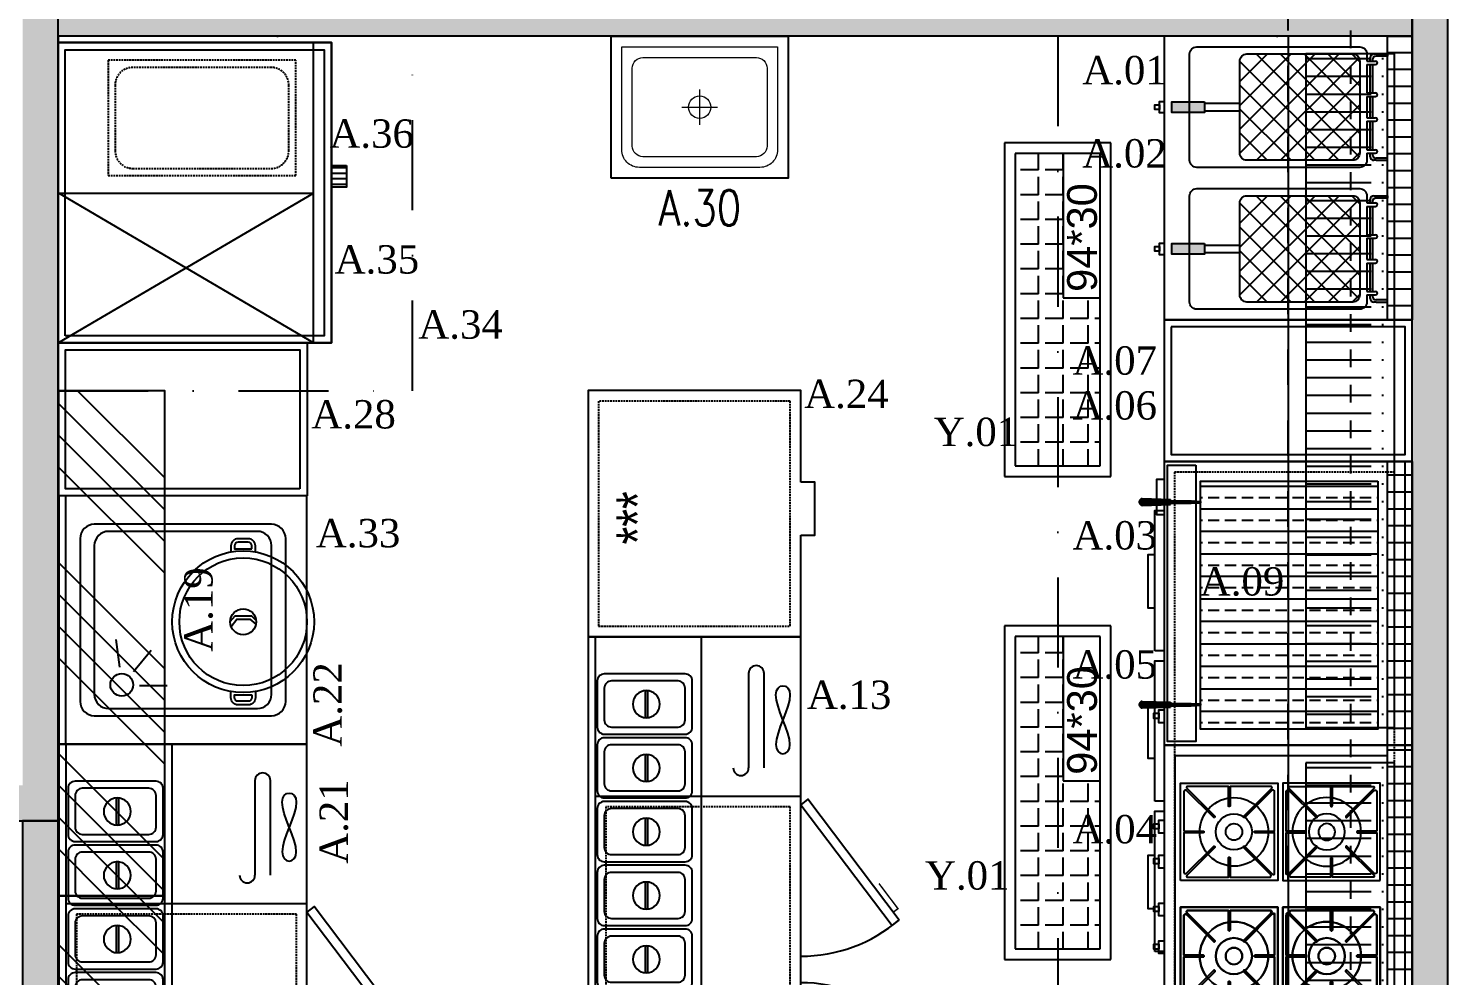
# Model space of a CAD drawing. Header units: inches. Extents: x 19839 to 37459, y -6108 to 838.
# Drawn here: x 35182.7 to 35583.1, y -2078.7 to -1811.5 of the extents above; entities that cross this region are included whole.
import ezdxf
from ezdxf.enums import TextEntityAlignment as Align

# ---------------------------------------------------------------- set-up
doc = ezdxf.new("R2010")
doc.units = ezdxf.units.IN
doc.header["$MEASUREMENT"] = 0
for name, pattern in [('DASHDOTX2', [50.8, 25.4, -12.7, 0, -12.7]), ('DASHED', [0.75, 0.5, -0.25]), ('JIS_02_1.0', [2, 1, -1])]:
    doc.linetypes.add(name, pattern=pattern)
for name, color, linetype in [('-DWG_ANA', 7, 'Continuous'), ('002 Çizgi', 7, 'Continuous'), ('01_Existing Wall Hatch', 251, 'Continuous'), ('ABOVE-ATA', 235, 'JIS_02_1.0'), ('ELE-5-ATA', 57, 'Continuous'), ('GYPSUM-ATA', 11, 'Continuous'), ('Kıtc-002 Çizgi', 7, 'Continuous'), ('Kıtc-028 Yer Izgarası', 252, 'Continuous'), ('Kıtc-041 İstif Rafı', 7, 'Continuous')]:
    doc.layers.add(name, color=color, linetype=linetype)
for name, color, linetype, lineweight in [('-DWG_DETAY1', 7, 'Continuous', 9), ('DVL-C', 7, 'DASHDOTX2', 20), ('NO', 7, 'Continuous', 30)]:
    doc.layers.add(name, color=color, linetype=linetype, lineweight=lineweight)
doc.styles.add('ROMANS', font='romans.shx', dxfattribs={"width": 0.8})
doc.styles.get("Standard").update_dxf_attribs({"font": 'arial.ttf'})
doc.styles.add('style1', font='stylu.ttf', dxfattribs={"width": 0.8, "height": 12})

# ---------------------------------------------------------------- blocks, each defined once
blk = doc.blocks.new('zemin 2')
at = {"layer": 'ABOVE-ATA', "color": 0, "ltscale": 10}
blk.add_line((21384.21, 2938.75, 0), (21384.21, 3958.88, 0), dxfattribs=at)
blk = doc.blocks.new('A$C69E44318')
at = {"layer": 'Kıtc-002 Çizgi'}
h = blk.add_hatch(dxfattribs=at)
h.set_pattern_fill('ANSI31', color=256, scale=1.5, angle=45, style=0)
h.set_pattern_definition([(90, (-3458.603, -4993.7387), (-4.7625, 9e-16), [])])
h.paths.add_polyline_path([(0, 72.62), (0, 65.62), (80, 65.62), (80, 72.62)])
h = blk.add_hatch(color=256, dxfattribs=at)
h.paths.add_polyline_path([(35, 61.8), (35, 62.44), (35, 65.62), (34.36, 65.62), (34.36, 62.44, -0.414214), (33.36, 61.44), (33, 61.44), (33, 60.8), (34, 60.8, 0.414214)])
h.paths.add_polyline_path([(32, 61.44), (24, 61.44), (24, 60.8), (32, 60.8)])
h.paths.add_polyline_path([(23, 61.44), (17, 61.44), (17, 60.8), (23, 60.8)])
h.paths.add_polyline_path([(16, 61.44), (8, 61.44), (8, 60.8), (16, 60.8)])
h.paths.add_polyline_path([(5.64, 62.44), (5.64, 65.62), (5, 65.62), (5, 61.8, 0.414214), (6, 60.8), (6.64, 60.8), (7, 60.8), (7, 61.44), (6.64, 61.44, -0.414214)])
h = blk.add_hatch(color=256, dxfattribs=at)
h.paths.add_polyline_path([(75, 61.8), (75, 62.44), (75, 65.62), (74.36, 65.62), (74.36, 62.44, -0.414214), (73.36, 61.44), (73, 61.44), (73, 60.8), (74, 60.8, 0.414214)])
h.paths.add_polyline_path([(72, 61.44), (64, 61.44), (64, 60.8), (72, 60.8)])
h.paths.add_polyline_path([(63, 61.44), (57, 61.44), (57, 60.8), (63, 60.8)])
h.paths.add_polyline_path([(56, 61.44), (48, 61.44), (48, 60.8), (56, 60.8)])
h.paths.add_polyline_path([(45.64, 62.44), (45.64, 65.62), (45, 65.62), (45, 61.8, 0.414214), (46, 60.8), (46.64, 60.8), (47, 60.8), (47, 61.44), (46.64, 61.44, -0.414214)])
h = blk.add_hatch(dxfattribs=at)
h.set_pattern_fill('ANSI37', color=256, scale=1.5, style=0)
h.set_pattern_definition([(45, (-3527.4763, -4981.5224), (-3.367596, 3.367596), []), (135, (-3527.4763, -4981.5224), (-3.367596, -3.367596), [])])
h.paths.add_polyline_path([(35, 55.84, 0.414214), (33, 57.84), (7, 57.84, 0.414214), (5, 55.84), (5, 26.01, 0.414214), (7, 24.01), (33, 24.01, 0.414214), (35, 26.01)])
h = blk.add_hatch(dxfattribs=at)
h.set_pattern_fill('ANSI37', color=256, scale=1.5, style=0)
h.set_pattern_definition([(45, (-3487.4763, -4981.5224), (-3.367596, 3.367596), []), (135, (-3487.4763, -4981.5224), (-3.367596, -3.367596), [])])
h.paths.add_polyline_path([(75, 55.84, 0.414214), (73, 57.84), (47, 57.84, 0.414214), (45, 55.84), (45, 26.01, 0.414214), (47, 24.01), (73, 24.01, 0.414214), (75, 26.01)])
for points in [[(18.49, 14.01), (21.51, 14.01), (21.51, 4.84), (18.49, 4.84)], [(58.49, 14.01), (61.51, 14.01), (61.51, 4.84), (58.49, 4.84)]]:
    blk.add_hatch(color=256, dxfattribs=at).paths.add_polyline_path(points)
for p, q in [((5, 61.8), (5, 65.62)), ((5, 65.62), (5.64, 65.62)), ((5.64, 65.62), (5.64, 62.44)), ((34.36, 65.62), (34.36, 62.44)), ((35, 65.62), (34.36, 65.62)), ((35, 62.44), (35, 65.62)), ((45, 65.62), (45.64, 65.62)), ((45, 61.8), (45, 65.62)), ((45.64, 65.62), (45.64, 62.44)), ((75, 65.62), (74.36, 65.62)), ((74.36, 65.62), (74.36, 62.44)), ((75, 62.44), (75, 65.62)), ((6.64, 60.8), (6, 60.8)), ((6.64, 61.44), (7, 61.44)), ((7, 60.8), (6.64, 60.8)), ((7, 59.84), (7, 62.32)), ((8, 59.84), (8, 62.32)), ((8, 61.44), (16, 61.44)), ((16, 60.8), (8, 60.8)), ((16, 59.84), (16, 62.32)), ((17, 59.84), (17, 62.32)), ((17, 61.44), (23, 61.44)), ((23, 60.8), (17, 60.8)), ((23, 59.84), (23, 62.32)), ((24, 59.84), (24, 62.32)), ((24, 61.44), (32, 61.44)), ((32, 60.8), (24, 60.8)), ((32, 59.84), (32, 62.32)), ((33, 59.84), (33, 62.32)), ((33, 61.44), (33.36, 61.44)), ((34, 60.8), (33, 60.8)), ((35, 62.44), (35, 61.8)), ((46.64, 60.8), (46, 60.8)), ((46.64, 61.44), (47, 61.44)), ((47, 60.8), (46.64, 60.8)), ((47, 59.84), (47, 62.32)), ((48, 59.84), (48, 62.32)), ((48, 61.44), (56, 61.44)), ((56, 60.8), (48, 60.8)), ((56, 59.84), (56, 62.32)), ((57, 59.84), (57, 62.32)), ((57, 61.44), (63, 61.44)), ((63, 60.8), (57, 60.8)), ((63, 59.84), (63, 62.32)), ((64, 59.84), (64, 62.32)), ((64, 61.44), (72, 61.44)), ((72, 60.8), (64, 60.8)), ((72, 59.84), (72, 62.32)), ((73, 59.84), (73, 62.32)), ((73, 61.44), (73.36, 61.44)), ((74, 60.8), (73, 60.8)), ((75, 62.44), (75, 61.8))]:
    blk.add_line(p, q, dxfattribs=at)
for points in [[(0, 72.62), (80, 72.62), (80, 65.62), (0, 65.62)], [(0, 2.62), (80, 2.62), (80, 72.62), (0, 72.62)], [(19, 24.01), (19, 14.01), (21, 14.01), (21, 24.01)], [(59, 24.01), (59, 14.01), (61, 14.01), (61, 24.01)], [(18.49, 14.01), (21.51, 14.01), (21.51, 4.84), (18.49, 4.84)], [(58.49, 14.01), (61.51, 14.01), (61.51, 4.84), (58.49, 4.84)], [(18.36, 2.62), (21.64, 2.62), (21.64, 1.31), (18.36, 1.31)], [(19.34, 1.31), (20.66, 1.31), (20.66, 0), (19.34, 0)], [(58.36, 2.62), (61.64, 2.62), (61.64, 1.31), (58.36, 1.31)], [(59.34, 1.31), (60.66, 1.31), (60.66, 0), (59.34, 0)]]:
    blk.add_lwpolyline(points, close=True, dxfattribs=at)
for points in [[(29, 9.84), (5, 9.84, -0.414214), (3, 11.84), (3, 57.84, -0.414214), (5, 59.84), (7, 59.84)], [(33, 59.84), (35, 59.84, -0.414214), (37, 57.84), (37, 11.84, -0.414214), (35, 9.84), (29, 9.84)], [(69, 9.84), (45, 9.84, -0.414214), (43, 11.84), (43, 57.84, -0.414214), (45, 59.84), (47, 59.84)], [(73, 59.84), (75, 59.84, -0.414214), (77, 57.84), (77, 11.84, -0.414214), (75, 9.84), (69, 9.84)]]:
    blk.add_lwpolyline(points, format="xyb", dxfattribs=at)
for points in [[(7, 57.84), (33, 57.84, -0.414214), (35, 55.84), (35, 26.01, -0.414214), (33, 24.01), (7, 24.01, -0.414214), (5, 26.01), (5, 55.84, -0.414214)], [(47, 57.84), (73, 57.84, -0.414214), (75, 55.84), (75, 26.01, -0.414214), (73, 24.01), (47, 24.01, -0.414214), (45, 26.01), (45, 55.84, -0.414214)]]:
    blk.add_lwpolyline(points, format="xyb", close=True, dxfattribs=at)
for points in [[(8, 59.84), (16, 59.84)], [(17, 59.84), (23, 59.84)], [(24, 59.84), (32, 59.84)], [(48, 59.84), (56, 59.84)], [(57, 59.84), (63, 59.84)], [(64, 59.84), (72, 59.84)]]:
    blk.add_lwpolyline(points, dxfattribs=at)
for centre, radius, start, end in [((6, 61.8), 1, 180, 270), ((6.64, 62.44), 1, 180, 270), ((7.5, 62.32), 0.5, 0, 180), ((16.5, 62.32), 0.5, 0, 180), ((23.5, 62.32), 0.5, 0, 180), ((32.5, 62.32), 0.5, 0, 180), ((33.36, 62.44), 1, 270, 0), ((34, 61.8), 1, 270, 0), ((46, 61.8), 1, 180, 270), ((46.64, 62.44), 1, 180, 270), ((47.5, 62.32), 0.5, 0, 180), ((56.5, 62.32), 0.5, 0, 180), ((63.5, 62.32), 0.5, 0, 180), ((72.5, 62.32), 0.5, 0, 180), ((73.36, 62.44), 1, 270, 0), ((74, 61.8), 1, 270, 0)]:
    blk.add_arc(centre, radius, start, end, dxfattribs=at)
blk = doc.blocks.new('A$C571B66AF')
at = {"layer": 'Kıtc-002 Çizgi'}
for points in [[(0, 0), (40, 0), (40, 70), (0, 70)], [(2, 2), (38, 2), (38, 68), (2, 68)]]:
    blk.add_lwpolyline(points, close=True, dxfattribs=at)
blk = doc.blocks.new('A$C378B52B1')
at = {"layer": 'Kıtc-002 Çizgi'}
h = blk.add_hatch(dxfattribs=at)
h.set_pattern_fill('ANSI31', color=256, scale=1.5, angle=45, style=0)
h.set_pattern_definition([(90, (-3291.7327, -4973.714), (-4.7625, 9e-16), [])])
h.paths.add_polyline_path([(80, 69.9), (80, 76.9), (0, 76.9), (0, 69.9)])
h = blk.add_hatch(dxfattribs=at)
h.set_pattern_fill('ANSI33', color=256, angle=45, style=0)
h.set_pattern_definition([(90, (-3291.7327, -4973.714), (-6.35, 1e-15), []), (90, (-3288.5577, -4970.539), (-6.35, 1e-15), [3.175, -1.5875])])
h.paths.add_polyline_path([(5.53, 67.19), (5.53, 17.19), (75.53, 17.19), (75.53, 67.19)])
h = blk.add_hatch(dxfattribs=at)
h.set_pattern_fill('ANSI32', color=256, style=0)
h.set_pattern_definition([(45, (-4249.49997, -7757.06718), (-0.265165043, 0.265165043), []), (45, (-4249.3232, -7757.06718), (-0.265165043, 0.265165043), [])])
h.paths.add_polyline_path([(12.1, 7.9), (10.72, 7.9), (10.69, 6.9), (12.14, 6.9)])
h.paths.add_polyline_path([(12.07, 8.72), (11.76, 8.72), (11.76, 14.52), (11.68, 15.9), (11.15, 15.9), (11.07, 14.52), (11.07, 8.72), (10.75, 8.72), (10.72, 7.9), (12.1, 7.9)])
h.paths.add_polyline_path([(12.2, 4.9), (10.62, 4.9), (10.48, 0.76, 0.437405), (11.18, 0), (11.64, 0, 0.437405), (12.35, 0.76)])
h.paths.add_polyline_path([(12.14, 6.9), (10.69, 6.9), (10.62, 4.9), (12.2, 4.9)])
h.paths.add_polyline_path([(11.6, 17.19), (11.23, 17.19), (11.15, 15.9), (11.68, 15.9)])
h = blk.add_hatch(dxfattribs=at)
h.set_pattern_fill('ANSI32', color=256, style=0)
h.set_pattern_definition([(135, (4329.50003, -7757.06718), (0.265165043, 0.265165043), []), (135, (4329.32325, -7757.06718), (0.265165043, 0.265165043), [])])
h.paths.add_polyline_path([(67.9, 7.9), (69.28, 7.9), (69.31, 6.9), (67.86, 6.9)])
h.paths.add_polyline_path([(67.93, 8.72), (68.24, 8.72), (68.24, 14.52), (68.32, 15.9), (68.85, 15.9), (68.93, 14.52), (68.93, 8.72), (69.25, 8.72), (69.28, 7.9), (67.9, 7.9)])
h.paths.add_polyline_path([(67.8, 4.9), (69.38, 4.9), (69.52, 0.76, -0.437405), (68.82, 0), (68.36, 0, -0.437405), (67.65, 0.76)])
h.paths.add_polyline_path([(67.86, 6.9), (69.31, 6.9), (69.38, 4.9), (67.8, 4.9)])
h.paths.add_polyline_path([(68.4, 17.19), (68.77, 17.19), (68.85, 15.9), (68.32, 15.9)])
for p, q in [((11.07, 14.52), (11.23, 17.19)), ((11.23, 17.19), (11.6, 17.19)), ((11.6, 17.19), (11.23, 17.19)), ((11.76, 14.52), (11.6, 17.19)), ((68.24, 14.52), (68.4, 17.19)), ((68.77, 17.19), (68.4, 17.19)), ((68.4, 17.19), (68.77, 17.19)), ((68.93, 14.52), (68.77, 17.19)), ((11.07, 8.72), (11.07, 14.52)), ((11.76, 8.72), (11.76, 14.52)), ((68.24, 8.72), (68.24, 14.52)), ((68.93, 8.72), (68.93, 14.52)), ((10.48, 0.76), (10.75, 8.72)), ((10.75, 8.72), (10.48, 0.76)), ((10.75, 8.72), (11.07, 8.72)), ((11.07, 8.72), (10.75, 8.72)), ((12.07, 8.72), (11.76, 8.72)), ((12.35, 0.76), (12.07, 8.72)), ((67.65, 0.76), (67.93, 8.72)), ((67.93, 8.72), (68.24, 8.72)), ((69.25, 8.72), (68.93, 8.72)), ((68.93, 8.72), (69.25, 8.72)), ((69.52, 0.76), (69.25, 8.72)), ((69.25, 8.72), (69.52, 0.76)), ((11.64, 0), (11.18, 0)), ((11.18, 0), (11.64, 0)), ((68.36, 0), (68.82, 0)), ((68.82, 0), (68.36, 0))]:
    blk.add_line(p, q, dxfattribs=at)
for points in [[(0, 6.9), (80, 6.9), (80, 76.9), (0, 76.9)], [(0, 76.9), (80, 76.9), (80, 69.9), (0, 69.9)], [(5.53, 67.19), (75.53, 67.19), (75.53, 17.19), (5.53, 17.19)], [(1, 15.9), (79, 15.9), (79, 7.9), (1, 7.9)], [(5, 6.9), (15, 6.9), (15, 4.9), (5, 4.9)], [(70.06, 6.9), (73.7, 6.9), (73.7, 5.44), (70.06, 5.44)], [(71.02, 5.44), (72.48, 5.44), (72.48, 3.98), (71.02, 3.98)]]:
    blk.add_lwpolyline(points, close=True, dxfattribs=at)
for centre, start, end in [((11.18, 0.71), 175.5008, 270), ((11.18, 0.71), 175.5008, 270), ((11.64, 0.71), 270, 4.4992), ((68.36, 0.71), 175.5008, 270), ((68.82, 0.71), 270, 4.4992), ((68.82, 0.71), 270, 4.4992)]:
    blk.add_arc(centre, 0.706, start, end, dxfattribs=at)
blk = doc.blocks.new('A$C604B7618')
at = {"layer": 'Kıtc-002 Çizgi'}
blk.add_lwpolyline([(0, 30.57), (30.57, 30.57), (30.57, 0), (0, 0), (0, 30.57)], dxfattribs=at)
blk.add_lwpolyline([(15.55, 29.52), (15.55, 23.44, -0.414214), (15.34, 23.23), (15.23, 23.23, -0.414214), (15.02, 23.44), (15.02, 29.52), (2.68, 29.52, 0.668179), (2.31, 28.63), (10.81, 20.13, -0.810443), (10.38, 19.82), (1.59, 28.61, 0.668179), (1.05, 28.39), (1.05, 15.55), (7.13, 15.55, -0.414214), (7.34, 15.34), (7.34, 15.23, -0.414214), (7.13, 15.02), (1.05, 15.02), (1.05, 2.68, 0.668179), (1.94, 2.31), (10.43, 10.81, -0.810443), (10.75, 10.38), (1.96, 1.59, 0.668179), (2.18, 1.05), (15.02, 1.05), (15.02, 7.13, -0.414214), (15.23, 7.34), (15.34, 7.34, -0.414214), (15.55, 7.13), (15.55, 1.05), (27.88, 1.05, 0.668179), (28.26, 1.94), (19.76, 10.43, -0.810443), (20.19, 10.75), (28.98, 1.96, 0.668179), (29.52, 2.18), (29.52, 15.02), (23.44, 15.02, -0.414214), (23.23, 15.23), (23.23, 15.34, -0.414214), (23.44, 15.55), (29.52, 15.55), (29.52, 28.39, 0.668179), (28.98, 28.61), (20.19, 19.82, -0.810443), (19.76, 20.13), (28.26, 28.63, 0.668179), (27.88, 29.52)], format="xyb", close=True, dxfattribs=at)
for radius in [10.75, 5.66, 2.6]:
    blk.add_circle((15.28, 13.8), radius, dxfattribs=at)
blk = doc.blocks.new('A$C4C706312')
at = {"layer": 'Kıtc-002 Çizgi'}
h = blk.add_hatch(dxfattribs=at)
h.set_pattern_fill('ANSI31', color=256, scale=1.5, angle=-45, style=0)
h.set_pattern_definition([(360, (-6412.801, 2628.419), (2e-15, 4.7625), [])])
h.paths.add_polyline_path([(72.92, 120), (65.92, 120), (65.92, 0), (72.92, 0)])
for points in [[(2.92, 120), (2.92, 0), (72.92, 0), (72.92, 120)], [(5.92, 117), (5.92, 3), (65.92, 3), (65.92, 117)], [(65.92, 0), (65.92, 120), (72.92, 120), (72.92, 0)], [(1.46, 97.83), (1.46, 96.38), (0, 96.38), (0, 97.83)], [(2.92, 98.8), (2.92, 95.16), (1.46, 95.16), (1.46, 98.8)], [(2.92, 88.95), (2.92, 85.31), (1.46, 85.31), (1.46, 88.95)], [(1.46, 87.98), (1.46, 86.53), (0, 86.53), (0, 87.98)], [(1.46, 74.48), (1.46, 73.02), (0, 73.02), (0, 74.48)], [(2.92, 75.44), (2.92, 71.8), (1.46, 71.8), (1.46, 75.44)], [(2.92, 64.8), (2.92, 61.16), (1.46, 61.16), (1.46, 64.8)], [(1.46, 63.84), (1.46, 62.38), (0, 62.38), (0, 63.84)], [(2.92, 48.37), (2.92, 44.72), (1.46, 44.72), (1.46, 48.37)], [(1.46, 47.4), (1.46, 45.94), (0, 45.94), (0, 47.4)], [(1.46, 36.76), (1.46, 35.3), (0, 35.3), (0, 36.76)], [(2.92, 37.73), (2.92, 34.08), (1.46, 34.08), (1.46, 37.73)]]:
    blk.add_lwpolyline(points, close=True, dxfattribs=at)
for p, xscale, yscale, zscale, rotation in [((35.06, 81.76), 0.900000000000091, 0.900000000000091, 0.900000000000091, 89.99999999999999), ((36.4, 81.76), -0.900000000000091, 0.8999999999996362, 0.9, 270), ((35.06, 74.24), -0.900000000000091, 0.8999999999996362, 0.9, 90), ((35.06, 46.73), 0.900000000000091, 0.900000000000091, 0.900000000000091, 89.99999999999999), ((36.4, 74.24), 0.900000000000091, 0.900000000000091, 0.900000000000091, 270), ((36.4, 46.73), -0.900000000000091, 0.8999999999996362, 0.9, 270), ((35.06, 39.2), -0.900000000000091, 0.8999999999996362, 0.9, 90), ((36.4, 39.2), 0.900000000000091, 0.900000000000091, 0.900000000000091, 270)]:
    blk.add_blockref('A$C604B7618', p, dxfattribs=dict(at, xscale=xscale, yscale=yscale, zscale=zscale, rotation=rotation))
blk = doc.blocks.new('A$C68134ECF')
at = {"layer": 'Kıtc-002 Çizgi'}
blk.add_line((200, 72.6), (0, 72.6), dxfattribs=at)
for points in [[(200, 4.6), (200, 74.6), (0, 74.6), (0, 4.6)], [(53.39, 1.96), (13.79, 1.96), (13.79, 4.6), (53.39, 4.6)], [(95.81, 1.96), (56.21, 1.96), (56.21, 4.6), (95.81, 4.6)], [(138.24, 1.96), (98.64, 1.96), (98.64, 4.6), (138.24, 4.6)], [(41.26, 1.96), (26.32, 1.96), (26.32, 0), (41.26, 0)], [(83.67, 1.96), (68.73, 1.96), (68.73, 0), (83.67, 0)], [(126.11, 1.96), (111.16, 1.96), (111.16, 0), (126.11, 0)]]:
    blk.add_lwpolyline(points, close=True, dxfattribs=at)
at = {"layer": 'Kıtc-002 Çizgi', "linetype": 'DASHED'}
blk.add_lwpolyline([(162, 72.6), (162, 4.6)], dxfattribs=at)
blk.add_lwpolyline([(159, 69.6), (3, 69.6), (3, 7.6), (159, 7.6)], close=True, dxfattribs=at)
for points in [[(196.67, 19.28), (170, 19.28, -1), (170, 23.63)], [(170, 14.93), (196.67, 14.93, 1), (196.67, 19.28)]]:
    blk.add_lwpolyline(points, format="xyb", dxfattribs=at)
at = {"layer": 'Kıtc-002 Çizgi', "linetype": 'DASHED', "ltscale": 0.1}
blk.add_lwpolyline([(190.56, 7.62), (189.1, 7.8), (187.4, 8.25), (185.54, 8.89), (183.59, 9.63), (181.64, 10.36), (179.78, 11), (178.07, 11.46), (176.62, 11.63), (175.47, 11.46), (174.66, 11), (174.17, 10.36), (174, 9.63), (174.17, 8.89), (174.66, 8.25), (175.47, 7.8), (176.62, 7.62), (178.07, 7.8), (179.78, 8.25), (181.64, 8.89), (183.59, 9.63), (185.54, 10.36), (187.4, 11), (189.1, 11.46), (190.56, 11.63), (191.7, 11.46), (192.52, 11), (193.01, 10.36), (193.17, 9.63), (193.01, 8.89), (192.52, 8.25), (191.7, 7.8)], close=True, dxfattribs=at)
blk = doc.blocks.new('A$C11D46695')
at = {"layer": 'Kıtc-028 Yer Izgarası'}
for p, q in [((94.1, 30), (0, 30)), ((0, 30), (0, 0)), ((94.1, 0), (94.1, 30)), ((91.1, 27), (3, 27)), ((3, 27), (3, 3)), ((9.65, 20.4), (9.65, 25.48)), ((16.63, 20.4), (16.63, 25.48)), ((23.62, 20.4), (23.62, 25.48)), ((30.6, 20.4), (30.6, 25.48)), ((37.59, 20.4), (37.59, 25.48)), ((44.57, 20.4), (44.57, 25.48)), ((51.56, 20.4), (51.56, 25.48)), ((58.54, 20.4), (58.54, 25.48)), ((65.53, 20.4), (65.53, 25.48)), ((72.51, 20.4), (72.51, 25.48)), ((79.5, 20.4), (79.5, 25.48)), ((86.48, 20.4), (86.48, 25.48)), ((91.1, 3), (91.1, 27)), ((3, 20.4), (7.74, 20.4)), ((9.65, 20.4), (14.73, 20.4)), ((16.63, 20.4), (21.71, 20.4)), ((23.62, 20.4), (28.7, 20.4)), ((30.6, 20.4), (35.68, 20.4)), ((37.59, 20.4), (42.67, 20.4)), ((44.57, 20.4), (49.65, 20.4)), ((51.56, 20.4), (56.64, 20.4)), ((58.54, 20.4), (63.62, 20.4)), ((65.53, 20.4), (70.61, 20.4)), ((72.51, 20.4), (77.59, 20.4)), ((79.5, 20.4), (84.58, 20.4)), ((86.48, 20.4), (91.1, 20.4)), ((9.65, 13.42), (9.65, 18.5)), ((16.63, 13.42), (16.63, 18.5)), ((23.62, 13.42), (23.62, 18.5)), ((30.6, 13.42), (30.6, 18.5)), ((37.59, 13.42), (37.59, 18.5)), ((44.57, 13.42), (44.57, 18.5)), ((51.56, 13.42), (51.56, 18.5)), ((58.54, 13.42), (58.54, 18.5)), ((65.53, 13.42), (65.53, 18.5)), ((72.51, 13.42), (72.51, 18.5)), ((79.5, 13.42), (79.5, 18.5)), ((86.48, 13.42), (86.48, 18.5)), ((3, 13.42), (7.74, 13.42)), ((9.65, 13.42), (14.73, 13.42)), ((16.63, 13.42), (21.71, 13.42)), ((23.62, 13.42), (28.7, 13.42)), ((30.6, 13.42), (35.68, 13.42)), ((37.59, 13.42), (42.67, 13.42)), ((44.57, 13.42), (49.65, 13.42)), ((91.1, 13.5), (50.37, 13.5)), ((50.37, 13.5), (50.37, 3)), ((51.56, 13.42), (56.64, 13.42)), ((58.54, 13.42), (63.62, 13.42)), ((65.53, 13.42), (70.61, 13.42)), ((72.51, 13.42), (77.59, 13.42)), ((79.5, 13.42), (84.58, 13.42)), ((86.48, 13.42), (91.1, 13.42)), ((91.1, 3), (91.1, 13.5)), ((9.65, 6.43), (9.65, 11.51)), ((16.63, 6.43), (16.63, 11.51)), ((23.62, 6.43), (23.62, 11.51)), ((30.6, 6.43), (30.6, 11.51)), ((37.59, 6.43), (37.59, 11.51)), ((44.57, 6.43), (44.57, 11.51)), ((3, 6.43), (7.74, 6.43)), ((9.65, 6.43), (14.73, 6.43)), ((9.65, 3), (9.65, 4.53)), ((16.63, 6.43), (21.71, 6.43)), ((16.63, 3), (16.63, 4.53)), ((23.62, 6.43), (28.7, 6.43)), ((23.62, 3), (23.62, 4.53)), ((30.6, 6.43), (35.68, 6.43)), ((30.6, 3), (30.6, 4.53)), ((37.59, 6.43), (42.67, 6.43)), ((37.59, 3), (37.59, 4.53)), ((44.57, 6.43), (49.65, 6.43)), ((44.57, 3), (44.57, 4.53)), ((0, 0), (94.1, 0)), ((3, 3), (91.1, 3)), ((50.37, 3), (91.1, 3))]:
    blk.add_line(p, q, dxfattribs=at)
blk.add_text('94*30', height=8.4, dxfattribs=at).set_placement((52.07, 3.94))
blk = doc.blocks.new('A$C4AE63D2B')
at = {"layer": 'Kıtc-002 Çizgi'}
h = blk.add_hatch(dxfattribs=at)
h.set_pattern_fill('ACAD_ISO04W100', color=1)
h.set_pattern_definition([(0, (5, 5), (0, 5), [24, -3, 0.5, -3])])
h.paths.add_polyline_path([(5, 5), (30, 5), (30, 195), (5, 195)])
at = {"layer": 'Kıtc-002 Çizgi', "color": 1}
for points in [[(0, 200), (0, 0), (35, 0), (35, 200)], [(5, 195), (5, 5), (30, 5), (30, 195)]]:
    blk.add_lwpolyline(points, close=True, dxfattribs=at)
blk = doc.blocks.new('A$C740F09C4')
at = {"layer": 'Kıtc-002 Çizgi'}
for p in [(25.46, 200), (25.46, 0)]:
    blk.add_blockref('A$C4AE63D2B', p, dxfattribs=at)
at = {"layer": 'Kıtc-002 Çizgi', "char_height": 8, "attachment_point": 1}
for insert in [(0.56, 250.2), (0.56, 50.2)]:
    blk.add_mtext_dynamic_manual_height_columns('{\\fTimes New Roman|b0|i0|c162|p18;A.09}', width=42.8092, gutter_width=12.5, heights=[0], dxfattribs=dict(at, insert=insert))
blk = doc.blocks.new('A$C3B3F66E7')
at = {"layer": 'Kıtc-002 Çizgi'}
for points in [[(60, 43.65), (60, 69.5), (0, 69.5), (0, 0), (60, 0), (60, 28.65)], [(60, 28.65), (64, 28.65), (64, 43.65), (60, 43.65)]]:
    blk.add_lwpolyline(points, dxfattribs=at)
at = {"layer": 'Kıtc-002 Çizgi', "linetype": 'DASHED'}
blk.add_lwpolyline([(57, 3), (57, 66.5), (3, 66.5), (3, 3)], close=True, dxfattribs=at)
at = {"layer": 'Kıtc-002 Çizgi', "style": 'style1', "width": 0.8}
blk.add_text('***', height=12, rotation=90, dxfattribs=at).set_placement((20, 26.04))
blk = doc.blocks.new('A$C59A6314D')
at = {"layer": 'Kıtc-002 Çizgi'}
for p, q in [((21.66, 52.76), (29.47, 53.87)), ((20.43, 48.95), (26.53, 43.94)), ((16.52, 47.29), (16.52, 39.4))]:
    blk.add_line(p, q, dxfattribs=at)
for points in [[(0, 0), (70, 0), (70, 70), (0, 70)], [(0, 68), (70, 68), (70, 70), (0, 70)]]:
    blk.add_lwpolyline(points, close=True, dxfattribs=at)
for points in [[(12, 6), (58, 6, 0.414214), (62, 10), (62, 60, 0.414214), (58, 64), (12, 64, 0.414214), (8, 60), (8, 10, 0.414214)], [(14, 10), (56, 10, 0.414214), (60, 14), (60, 56, 0.414214), (56, 60), (14, 60, 0.414214), (10, 56), (10, 14, 0.414214)]]:
    blk.add_lwpolyline(points, format="xyb", close=True, dxfattribs=at)
blk.add_circle((16.71, 52.26), 3.19, dxfattribs=at)
blk = doc.blocks.new('A$C01E77913')
at = {"layer": 'Kıtc-002 Çizgi'}
for points in [[(2, 26.8), (15, 26.8, -0.414214), (17, 24.8), (17, 2, -0.414214), (15, 0), (2, 0, -0.414214), (0, 2), (0, 24.8, -0.414214)], [(4, 24.8), (13, 24.8, -0.414214), (15, 22.8), (15, 4, -0.414214), (13, 2), (4, 2, -0.414214), (2, 4), (2, 22.8, -0.414214)]]:
    blk.add_lwpolyline(points, format="xyb", close=True, dxfattribs=at)
blk.add_lwpolyline([(4.71, 14.27), (12.21, 14.27), (12.21, 13.52), (4.71, 13.52)], close=True, dxfattribs=at)
blk.add_circle((8.46, 13.87), 3.82, dxfattribs=at)
blk = doc.blocks.new('A$C444D2D08')
at = {"layer": '002 Çizgi', "color": 7}
for p, q in [((143, 95.82), (0, 95.82)), ((143, 95.82), (0, 95.82)), ((132.67, 42.5), (106, 42.5)), ((106, 38.15), (132.67, 38.15)), ((110.17, 33.58), (110, 32.84)), ((110, 32.84), (110.17, 32.11)), ((110.66, 34.22), (110.17, 33.58)), ((110.17, 32.11), (110.66, 31.47)), ((111.47, 34.67), (110.66, 34.22)), ((112.62, 34.85), (111.47, 34.67)), ((114.07, 34.67), (112.62, 34.85)), ((115.78, 34.22), (114.07, 34.67)), ((117.64, 33.58), (115.78, 34.22)), ((115.78, 31.47), (117.64, 32.11)), ((119.59, 32.84), (117.64, 33.58)), ((117.64, 32.11), (119.59, 32.84)), ((119.59, 32.84), (121.54, 33.58)), ((121.54, 32.11), (119.59, 32.84)), ((121.54, 33.58), (123.4, 34.22)), ((123.4, 31.47), (121.54, 32.11)), ((123.4, 34.22), (125.1, 34.67)), ((125.1, 34.67), (126.56, 34.85)), ((126.56, 34.85), (127.7, 34.67)), ((127.7, 34.67), (128.52, 34.22)), ((128.52, 34.22), (129.01, 33.58)), ((129.01, 32.11), (128.52, 31.47)), ((129.01, 33.58), (129.17, 32.84)), ((129.17, 32.84), (129.01, 32.11)), ((110.66, 31.47), (111.47, 31.01)), ((111.47, 31.01), (112.62, 30.84)), ((112.62, 30.84), (114.07, 31.01)), ((114.07, 31.01), (115.78, 31.47)), ((125.1, 31.01), (123.4, 31.47)), ((126.56, 30.84), (125.1, 31.01)), ((127.7, 31.01), (126.56, 30.84)), ((128.52, 31.47), (127.7, 31.01))]:
    blk.add_line(p, q, dxfattribs=at)
for points in [[(143, 27.82), (143, 97.82), (0, 97.82), (0, 27.82)], [(0, 65.82), (143, 65.82), (143, 97.82), (0, 97.82)], [(35.2, 0), (1.09, 25.77), (2.64, 27.82), (36.75, 2.05)], [(63.04, 0), (97.15, 25.77), (95.6, 27.82), (61.49, 2.05)]]:
    blk.add_lwpolyline(points, close=True, dxfattribs=at)
at = {"layer": '002 Çizgi', "color": 7, "linetype": 'DASHED'}
blk.add_lwpolyline([(95, 92.82), (3, 92.82), (3, 30.82), (95, 30.82)], close=True, dxfattribs=at)
at = {"layer": '002 Çizgi', "color": 7}
blk.add_lwpolyline([(98, 95.82), (98, 27.82)], dxfattribs=at)
at = {"layer": '002 Çizgi', "color": 7, "const_width": 0.428}
for points in [[(32.96, 1.7), (31.96, 0.38), (26.33, 4.63), (24.89, 5.72)], [(65.28, 1.7), (66.28, 0.38), (71.91, 4.63), (73.36, 5.72)]]:
    blk.add_lwpolyline(points, dxfattribs=at)
at = {"layer": '002 Çizgi', "color": 7}
for centre, radius, start, end in [((106, 44.67), 2.17, 90, 270), ((132.67, 40.32), 2.17, 270, 90), ((2.64, 27.82), 42.75, 319.4908, 0), ((95.6, 27.82), 42.75, 180, 220.5092)]:
    blk.add_arc(centre, radius, start, end, dxfattribs=at)
at = {"layer": '002 Çizgi', "color": 7, "xscale": -1, "rotation": 180}
for p in [(7.51, 95.21), (25.51, 95.21), (43.51, 95.21), (61.51, 95.21), (79.51, 95.21), (97.51, 95.21), (115.51, 95.21)]:
    blk.add_blockref('A$C01E77913', p, dxfattribs=at)
blk = doc.blocks.new('A$C6B106424')
at = {"layer": 'Kıtc-002 Çizgi'}
h = blk.add_hatch(dxfattribs=at)
h.set_pattern_fill('LINE', color=256, scale=0.5, angle=90, style=0)
h.set_pattern_definition([(90, (-1215.703, -3768.8105), (-1.5875, 1e-16), [])])
h.paths.add_polyline_path([(50.06, 4.26), (43.91, 4.26), (43.91, 0), (50.06, 0)])
for p, q in [((0, 9.26), (42.35, 81.36)), ((0, 81.36), (42.2, 9.26)), ((42.2, 81.36), (42.2, 9.26)), ((0, 9.26), (84.7, 9.26))]:
    blk.add_line(p, q, dxfattribs=at)
for points in [[(0, 4.26), (84.7, 4.26), (84.7, 81.36), (0, 81.36)], [(50.06, 0), (43.91, 0), (43.91, 4.26), (50.06, 4.26)]]:
    blk.add_lwpolyline(points, close=True, dxfattribs=at)
at = {"layer": 'Kıtc-002 Çizgi', "linetype": 'DASHED'}
blk.add_lwpolyline([(47.2, 67.26), (47.2, 14.26), (79.7, 14.26), (79.7, 67.26)], close=True, dxfattribs=at)
blk.add_lwpolyline([(49.2, 60.26), (49.2, 21.26, 0.414214), (54.2, 16.26), (72.7, 16.26, 0.414214), (77.7, 21.26), (77.7, 60.26, 0.414214), (72.7, 65.26), (54.2, 65.26, 0.414214)], format="xyb", close=True, dxfattribs=at)
blk = doc.blocks.new('A$C34DC0A62')
at = {"layer": 'Kıtc-002 Çizgi'}
for points in [[(0, 81.36), (84.7, 81.36), (84.7, 4.26), (0, 4.26)], [(2, 79.36), (82.7, 79.36), (82.7, 6.26), (2, 6.26)]]:
    blk.add_lwpolyline(points, close=True, dxfattribs=at)
blk.add_blockref('A$C6B106424', (0, 0), dxfattribs=at)
blk = doc.blocks.new('A$C53E03B34')
at = {"layer": 'Kıtc-002 Çizgi'}
for points in [[(3.74, 16.55), (2, 16.55, -0.414214), (0, 18.55), (0, 21.45, -0.414214), (2, 23.45), (3.74, 23.45)], [(43.14, 16.55), (44.87, 16.55, 0.414214), (46.87, 18.55), (46.87, 21.45, 0.414214), (44.87, 23.45), (43.14, 23.45)]]:
    blk.add_lwpolyline(points, format="xyb", dxfattribs=at)
for points in [[(2.83, 17.55), (2, 17.55, -0.414214), (1, 18.55), (1, 21.45, -0.414214), (2, 22.45), (2.83, 22.45)], [(44.05, 17.55), (44.87, 17.55, 0.414214), (45.87, 18.55), (45.87, 21.45, 0.414214), (44.87, 22.45), (44.05, 22.45)]]:
    blk.add_lwpolyline(points, format="xyb", close=True, dxfattribs=at)
for points in [[(22.08, 23.4), (24.16, 21.79), (24.16, 18.12), (22.75, 16.4)], [(23.49, 23.65), (25.16, 22.26), (25.16, 17.69), (23.76, 16.35)]]:
    blk.add_lwpolyline(points, dxfattribs=at)
for radius in [20, 18, 3.66]:
    blk.add_circle((23.44, 20), radius, dxfattribs=at)
blk = doc.blocks.new('EEN102D')
at = {"layer": '-DWG_ANA', "color": 0}
blk.add_lwpolyline([(0, -40), (0, 0), (50, 0), (50, -40)], close=True, dxfattribs=at)
at = {"layer": '-DWG_DETAY1', "color": 0}
for points in [[(3, -32), (3, -3), (47, -3), (47, -32, -0.414214), (42, -37), (8, -37, -0.414214)], [(9, -6), (41, -6, -0.414214), (44, -9), (44, -31, -0.414214), (41, -34), (9, -34, -0.414214), (6, -31), (6, -9, -0.414214)]]:
    blk.add_lwpolyline(points, format="xyb", close=True, dxfattribs=at)
for points in [[(25, -15), (25, -25)], [(20, -20), (30, -20)]]:
    blk.add_lwpolyline(points, dxfattribs=at)
blk.add_circle((25, -20), 3.16, dxfattribs=at)
at = {"layer": 'NO', "linetype": 'Continuous', "style": 'ROMANS', "width": 0.8}
blk.add_attdef('NO', text='', height=10, dxfattribs=at).set_placement((25.04, -48.4), align=Align.MIDDLE)
blk = doc.blocks.new('A$C069576B9')
at = {"layer": 'Kıtc-002 Çizgi', "elevation": 0}
for points in [[(70.13, 0), (0, 0), (0, 43.22), (70.13, 43.22)], [(68.13, 2), (2, 2), (2, 41.22), (68.13, 41.22)]]:
    blk.add_lwpolyline(points, close=True, dxfattribs=at)
blk = doc.blocks.new('A$C22693782')
at = {"layer": 'Kıtc-002 Çizgi'}
h = blk.add_hatch(dxfattribs=at)
h.set_pattern_fill('ANSI34', color=254, scale=2, style=0)
h.set_pattern_definition([(45, (-4397.32, -2037.5), (-26.94077, 26.94077), []), (45, (-4388.34, -2037.5), (-26.94077, 26.94077), []), (45, (-4379.36, -2037.5), (-26.94077, 26.94077), []), (45, (-4370.38, -2037.5), (-26.94077, 26.94077), [])])
h.paths.add_polyline_path([(0, 30), (0, 0), (142.5, 0), (142.5, 30)])
blk.add_lwpolyline([(0, 0), (142.5, 0), (142.5, 30), (0, 30)], close=True, dxfattribs=at)
blk = doc.blocks.new('A$C08887826')
at = {"layer": '002 Çizgi', "color": 7}
for p, q in [((2, 143, 0), (2, 0, 0)), ((2, 143, 0), (2, 0, 0)), ((45.32, 132.67, 0), (45.32, 106, 0)), ((49.66, 106, 0), (49.66, 132.67, 0)), ((53.14, 127.7, 0), (53.6, 128.52, 0)), ((53.6, 128.52, 0), (54.24, 129.01, 0)), ((54.24, 129.01, 0), (54.97, 129.17, 0)), ((54.97, 129.17, 0), (55.71, 129.01, 0)), ((55.71, 129.01, 0), (56.35, 128.52, 0)), ((56.35, 128.52, 0), (56.8, 127.7, 0)), ((52.97, 126.56, 0), (53.14, 127.7, 0)), ((53.14, 125.1, 0), (52.97, 126.56, 0)), ((53.6, 123.4, 0), (53.14, 125.1, 0)), ((56.8, 125.1, 0), (56.35, 123.4, 0)), ((56.8, 127.7, 0), (56.97, 126.56, 0)), ((56.97, 126.56, 0), (56.8, 125.1, 0)), ((54.24, 121.54, 0), (53.6, 123.4, 0)), ((54.97, 119.59, 0), (54.24, 121.54, 0)), ((55.71, 121.54, 0), (54.97, 119.59, 0)), ((56.35, 123.4, 0), (55.71, 121.54, 0)), ((54.24, 117.64, 0), (53.6, 115.78, 0)), ((54.97, 119.59, 0), (54.24, 117.64, 0)), ((55.71, 117.64, 0), (54.97, 119.59, 0)), ((56.35, 115.78, 0), (55.71, 117.64, 0)), ((53.14, 114.07, 0), (52.97, 112.62, 0)), ((52.97, 112.62, 0), (53.14, 111.47, 0)), ((53.6, 115.78, 0), (53.14, 114.07, 0)), ((56.8, 114.07, 0), (56.35, 115.78, 0)), ((56.97, 112.62, 0), (56.8, 114.07, 0)), ((56.8, 111.47, 0), (56.97, 112.62, 0)), ((53.14, 111.47, 0), (53.6, 110.66, 0)), ((53.6, 110.66, 0), (54.24, 110.17, 0)), ((54.24, 110.17, 0), (54.97, 110, 0)), ((54.97, 110, 0), (55.71, 110.17, 0)), ((55.71, 110.17, 0), (56.35, 110.66, 0)), ((56.35, 110.66, 0), (56.8, 111.47, 0))]:
    blk.add_line(p, q, dxfattribs=at)
at = {"layer": '002 Çizgi', "color": 7, "elevation": 0}
for points in [[(60, 143), (0, 143), (0, 0), (60, 0)], [(32, 0), (32, 143), (0, 143), (0, 0)], [(87.82, 63.04), (62.05, 97.15), (60, 95.6), (85.77, 61.49)], [(87.82, 35.2), (62.05, 1.09), (60, 2.64), (85.77, 36.75)]]:
    blk.add_lwpolyline(points, close=True, dxfattribs=at)
blk.add_lwpolyline([(2, 98), (60, 98)], dxfattribs=at)
at = {"layer": '002 Çizgi', "color": 7, "linetype": 'DASHED', "elevation": 0}
blk.add_lwpolyline([(5, 95), (5, 3), (57, 3), (57, 95)], close=True, dxfattribs=at)
at = {"layer": '002 Çizgi', "color": 7, "const_width": 0.428, "elevation": 0}
for points in [[(86.12, 65.28), (87.44, 66.28), (83.18, 71.91), (82.09, 73.36)], [(86.12, 32.96), (87.44, 31.96), (83.18, 26.33), (82.09, 24.89)]]:
    blk.add_lwpolyline(points, dxfattribs=at)
at = {"layer": '002 Çizgi', "color": 7}
for centre, radius, start, end in [((47.49, 132.67, 0), 2.17, 0, 180), ((43.15, 106, 0), 2.17, 180, 0), ((60, 95.6, 0), 42.75, 270, 310.5092), ((60, 2.64, 0), 42.75, 49.4908, 90)]:
    blk.add_arc(centre, radius, start, end, dxfattribs=at)
at = {"layer": '002 Çizgi', "color": 7, "xscale": -1, "rotation": 270}
for p in [(2.6, 115.51, 0), (2.6, 97.51, 0), (2.6, 79.51, 0), (2.6, 61.51, 0), (2.6, 43.51, 0), (2.6, 25.51, 0), (2.6, 7.51, 0)]:
    blk.add_blockref('A$C01E77913', p, dxfattribs=at)

msp = doc.modelspace()

# ---------------------------------------------------------------- hatches: boundary and pattern name
at = {"layer": '01_Existing Wall Hatch'}
h = msp.add_hatch(color=256, dxfattribs=at)
h.dxf.hatch_style = 1
h.paths.add_polyline_path([(35269.56, -1580.68), (35269.56, -1680.68), (35304.42, -1680.68), (35304.42, -1690.68), (35201.56, -1690.68), (35201.56, -1798.7), (35377.31, -1798.7), (35377.31, -1690.68), (35374.42, -1690.68), (35374.42, -1680.68), (35390.2, -1680.68), (35390.2, -1690.68), (35387.31, -1690.68), (35387.31, -1798.7), (35563.06, -1798.7), (35563.06, -1690.68), (35460.2, -1690.68), (35460.2, -1680.68), (35573.06, -1680.68), (35573.06, -1813.7), (35191.06, -1813.7), (35191.06, -1893.7), (35191.06, -1679.08), (35263.56, -1679.08), (35263.56, -1597.14), (35229.56, -1597.14), (35229.56, -1580.68)])
h = msp.add_hatch(color=256, dxfattribs=at)
h.dxf.hatch_style = 1
h.paths.add_polyline_path([(35191.06, -1679.08), (35181.06, -1679.08), (35181.06, -2025.08), (34745.74, -2025.08), (34745.74, -2035.08), (35191.06, -2035.08)])
h = msp.add_hatch(color=256, dxfattribs=at)
h.dxf.hatch_style = 1
h.paths.add_polyline_path([(35573.06, -2279.08), (35573.06, -1680.68), (35583.06, -1680.68), (35583.06, -2279.08)])
h = msp.add_hatch(color=256, dxfattribs=at)
h.dxf.hatch_style = 1
h.paths.add_polyline_path([(35181.06, -2035.08), (35181.06, -2279.08), (35191.06, -2279.08), (35191.06, -2035.08)])

# ---------------------------------------------------------------- linework, layer by layer
at = {"layer": 'ABOVE-ATA', "ltscale": 5}
msp.add_line((35555.78, -2607.08, 0), (35555.78, -1572.08, 0), dxfattribs=at)
at = {"layer": 'ELE-5-ATA'}
msp.add_line((35191.12, -1948.56, 0), (35191.17, -1884.79, 0), dxfattribs=at)
at = {"layer": 'GYPSUM-ATA'}
msp.add_lwpolyline([(34755.74, -2035.08), (35191.06, -2035.08), (35191.06, -1679.08), (35181.06, -1679.08)], dxfattribs=at)
at = {"layer": 'GYPSUM-ATA', "elevation": 0}
msp.add_lwpolyline([(35573.06, -1680.68), (35573.06, -1813.7), (35191.06, -1813.7), (35191.06, -1818.7), (35191.06, -1679.08)], dxfattribs=at)
at = {"layer": 'GYPSUM-ATA'}
for points in [[(35573.06, -2279.08), (35573.06, -1680.68), (35583.06, -1680.68), (35583.06, -2279.08)], [(35181.06, -2035.08), (35181.06, -2279.08), (35191.06, -2279.08), (35191.06, -2035.08)]]:
    msp.add_lwpolyline(points, close=True, dxfattribs=at)
at = {"layer": 'Kıtc-002 Çizgi', "color": 1, "linetype": 'DASHDOTX2'}
msp.add_lwpolyline([(35191.06, -1913.7), (35291.06, -1913.7), (35291.06, -1813.7), (35191.06, -1813.7)], close=True, dxfattribs=at)
at = {"layer": 'Kıtc-002 Çizgi', "color": 1, "linetype": 'DASHDOTX2', "elevation": 0}
msp.add_lwpolyline([(35473.06, -1813.7), (35473.06, -2243.7), (35573.06, -2243.7), (35573.06, -1813.7)], close=True, dxfattribs=at)

# ---------------------------------------------------------------- block references
at = {"layer": '01_Existing Wall Hatch'}
msp.add_blockref('zemin 2', (14153.85, -5530.83), dxfattribs=at)
at = {"layer": 'DVL-C', "linetype": 'Continuous'}
msp.add_blockref('EEN102D', (35347.06, -1813.7, 0), dxfattribs=at).add_auto_attribs({'NO': 'A.30'})
at = {"layer": 'Kıtc-002 Çizgi'}
for name, p, rotation in [('A$C34DC0A62', (35272.42, -1900.19, 0), 90), ('A$C11D46695', (35488.06, -1937.9), 90), ('A$C571B66AF', (35503.06, -1893.7, 0), 270), ('A$C22693782', (35221.16, -2056.2, 0), 90), ('A$C68134ECF', (35498.46, -1933.7, 0), 270), ('A$C59A6314D', (35261.28, -2013.4, 0), 90), ('A$C53E03B34', (35263.28, -2002.34, 0), 90), ('A$C11D46695', (35488.06, -2074.15), 90), ('A$C444D2D08', (35289.1, -2156.4, 0), 90), ('A$C22693782', (35221.16, -2198.7, 0), 90)]:
    msp.add_blockref(name, p, dxfattribs=dict(at, rotation=rotation))
for name, p in [('A$C740F09C4', (35512.6, -2213.7, 0)), ('A$C069576B9', (35191.16, -1943.4, 0)), ('A$C3B3F66E7', (35340.56, -1983.12, 0)), ('A$C08887826', (35340.56, -2126.12, 0)), ('A$C4C706312', (35500.15, -2133.7, 0))]:
    msp.add_blockref(name, p, dxfattribs=at)
at = {"layer": 'Kıtc-041 İstif Rafı', "rotation": 270}
for name, p in [('A$C69E44318', (35500.44, -1813.7, 0)), ('A$C378B52B1', (35496.17, -1933.7, 0))]:
    msp.add_blockref(name, p, dxfattribs=at)

# ---------------------------------------------------------------- texts
at = {"layer": 'Kıtc-002 Çizgi', "char_height": 8, "attachment_point": 1}
for s, insert in [('{\\fTimes New Roman|b0|i0|c162|p18;A.01}', (35480, -1819.26, 0)), ('{\\fTimes New Roman|b0|i0|c162|p18;A.36}', (35267.61, -1837.15)), ('{\\fTimes New Roman|b0|i0|c162|p18;A.02}', (35480, -1842.73, 0)), ('{\\fTimes New Roman|b0|i0|c162|p18;A.35}', (35269.1, -1872.65)), ('{\\fTimes New Roman|b0|i0|c162|p18;A.34}', (35292.7, -1891.02)), ('{\\fTimes New Roman|b0|i0|c162|p18;A.07}', (35477.25, -1901.18, 0)), ('{\\fTimes New Roman|b0|i0|c162|p18;A.24}', (35401.54, -1910.6, 0)), ('{\\fTimes New Roman|b0|i0|c162|p18;A.06}', (35477.25, -1913.85, 0)), ('{\\fTimes New Roman|b0|i0|c162|p18;A.28}', (35262.52, -1916.36)), ('{\\fTimes New Roman|b0|i0|c162|p18;Y.01}', (35438.09, -1921.33, 0)), ('{\\fTimes New Roman|b0|i0|c162|p18;Y.01}', (35438.09, -1921.33, 0)), ('{\\fTimes New Roman|b0|i0|c162|p18;A.33}', (35263.79, -1949.89)), ('{\\fTimes New Roman|b0|i0|c162|p18;A.03}', (35477.25, -1950.51, 0)), ('{\\fTimes New Roman|b0|i0|c162|p18;A.05}', (35477.25, -1986.94, 0)), ('{\\fTimes New Roman|b0|i0|c162|p18;A.13}', (35402.31, -1995.49)), ('{\\fTimes New Roman|b0|i0|c162|p18;A.04}', (35477.25, -2033.42, 0)), ('{\\fTimes New Roman|b0|i0|c162|p18;Y.01}', (35435.63, -2046.47, 0))]:
    msp.add_mtext_dynamic_manual_height_columns(s, width=42.8092, gutter_width=12.5, heights=[0], dxfattribs=dict(at, insert=insert))
at = {"layer": 'Kıtc-002 Çizgi', "char_height": 8, "attachment_point": 1, "rotation": 90}
for s, insert in [('{\\fTimes New Roman|b0|i0|c162|p18;A.19}', (35226.65, -1987.37, 0)), ('{\\fTimes New Roman|b0|i0|c162|p18;A.22}', (35263.08, -2014.14, 0)), ('{\\fTimes New Roman|b0|i0|c162|p18;A.21}', (35264.81, -2047.19, 0))]:
    msp.add_mtext_dynamic_manual_height_columns(s, width=42.8092, gutter_width=12.5, heights=[0], dxfattribs=dict(at, insert=insert))

doc.saveas('drawing.dxf')
